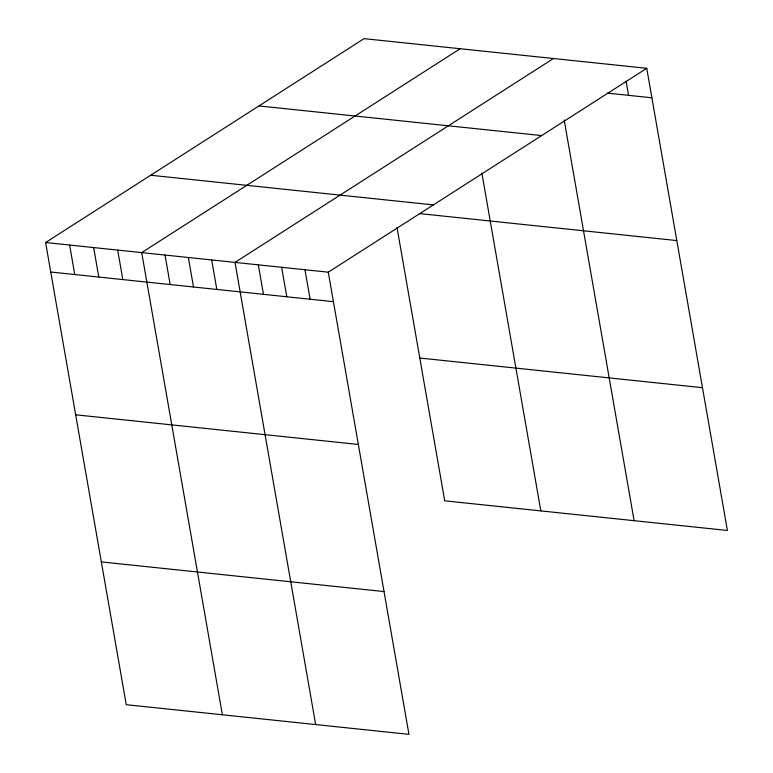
<?xml version="1.0" encoding="UTF-8"?>
<svg xmlns="http://www.w3.org/2000/svg" width="773" height="773" viewBox="0 0 773 773"><rect width="100%" height="100%" fill="white"/><g stroke="black" fill="none" stroke-linecap="round" stroke-linejoin="round"><path stroke-width="1.16" d="M646.74 68.304L328.283 272.183L408.946 734.35L126.26 704.696L45.597 242.529L364.054 38.65L646.74 68.304L727.403 530.471L444.717 500.817L396.993 227.397M460.167 48.728L141.71 252.607L222.373 714.774M553.458 58.516L235.002 262.395L315.664 724.562M607.578 93.147L651.89 97.794M258.965 105.93L541.651 135.584M150.687 175.249L433.382 204.903M419.295 213.561L676.81 240.577M45.597 242.529L328.283 272.183M50.747 272.019L333.434 301.673M419.797 358.034L702.483 387.688M75.667 414.801L358.353 444.456M101.34 561.913L384.026 591.567M626.091 81.194L628.565 95.34M564.184 119.989L634.111 520.683M481.859 173.026L540.829 510.895M304.968 269.738L310.108 299.219M281.643 267.294L286.793 296.774M258.317 264.839L263.467 294.329M211.676 259.95L216.827 289.44M188.351 257.506L193.501 286.986M165.036 255.061L170.176 284.541M117.68 250.094L122.83 279.575M93.659 247.573L98.799 277.053M69.628 245.051L74.768 274.531"/></g></svg>
